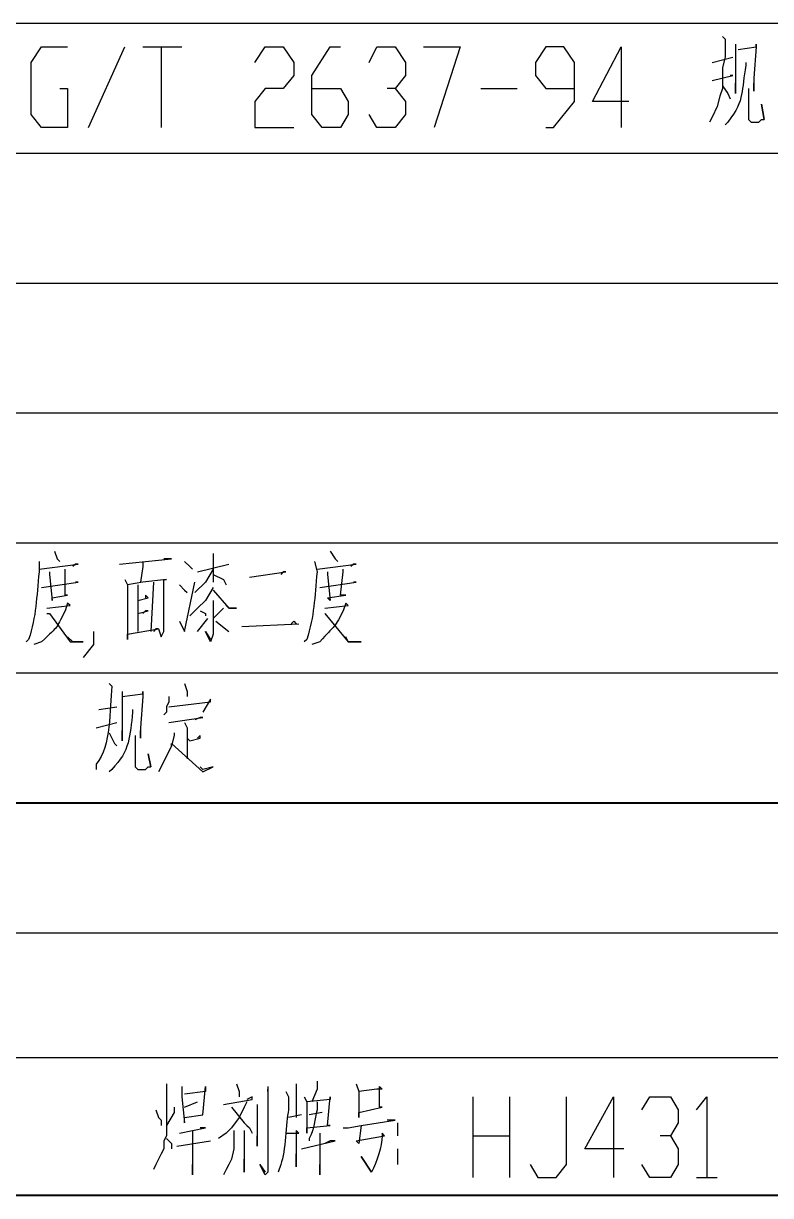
# Model space of a CAD drawing. Header units: millimetres. Extents: x 0 to 822, y 14 to 1153.
# Drawn here: x 675.9 to 727.6, y 676.2 to 757.4 of the extents above; entities that cross this region are included whole.
import ezdxf

# ---------------------------------------------------------------- set-up
doc = ezdxf.new("R2010")
doc.units = ezdxf.units.MM
doc.layers.add('1', color=7, linetype='Continuous')

msp = doc.modelspace()

# ---------------------------------------------------------------- linework, layer by layer
at = {"layer": '1', "color": 0, "lineweight": 25}
for points in [[(819, 757.401732), (569.34, 757.401732)], [(724.32, 756.501732), (724.5, 756.321732), (724.5, 756.141732), (724.5, 755.061732), (724.32, 754.341732), (724.32, 753.801732), (724.32, 753.441732), (724.32, 752.901732), (724.14, 752.361732), (723.96, 751.641732), (723.6, 750.921732), (723.42, 750.561732)], [(725.22, 755.961732), (725.22, 752.541732), (725.22, 753.261732)], [(725.4, 755.601732), (726.66, 755.781732), (726.66, 755.961732), (726.66, 755.781732), (726.48, 753.621732), (726.48, 752.721732), (726.48, 753.081732), (726.48, 753.261732)], [(678.42, 752.901732), (678.96, 752.901732), (678.96, 750.201732), (677.16, 750.201732), (676.44, 751.101732), (676.44, 754.701732), (677.16, 755.781732), (678.96, 755.781732)], [(680.4, 750.201732), (682.92, 755.781732)], [(684.18, 755.781732), (686.88, 755.781732)], [(685.44, 755.781732), (685.44, 750.201732)], [(691.92, 754.701732), (692.64, 755.781732), (693.9, 755.781732), (694.62, 754.701732), (694.62, 753.801732), (693.9, 752.901732), (692.64, 752.901732), (691.92, 752.001732), (691.92, 750.201732), (694.62, 750.201732)], [(695.88, 752.901732), (697.86, 752.901732), (698.4, 752.001732), (698.4, 751.101732), (697.86, 750.201732), (696.6, 750.201732), (695.88, 751.101732), (695.88, 753.801732), (697.14, 755.781732), (697.86, 755.781732)], [(699.84, 754.701732), (700.38, 755.781732), (701.64, 755.781732), (702.36, 754.701732), (702.36, 753.801732), (701.64, 752.901732), (701.1, 752.901732)], [(703.62, 755.781732), (706.14, 755.781732), (704.34, 750.201732)], [(712.08, 750.201732), (712.62, 750.201732), (714.06, 752.001732), (714.06, 754.701732), (713.34, 755.781732), (712.08, 755.781732), (711.36, 754.701732), (711.36, 753.801732), (712.08, 752.901732), (714.06, 752.901732)], [(717.84, 752.001732), (715.32, 752.001732), (717.3, 755.781732), (717.3, 750.201732)], [(723.6, 754.701732), (725.04, 755.061732)], [(723.6, 753.441732), (725.04, 753.801732), (724.86, 753.801732), (724.86, 753.801732)], [(701.64, 752.901732), (702.36, 752.001732), (702.36, 751.101732), (701.64, 750.201732), (700.38, 750.201732), (699.84, 751.101732)], [(707.58, 752.901732), (710.1, 752.901732)], [(724.32, 753.081732), (724.68, 752.541732), (724.86, 752.181732)], [(726.12, 752.901732), (726.12, 752.721732), (726.12, 752.541732), (726.12, 751.101732), (726.12, 750.921732), (726.12, 750.741732), (726.3, 750.561732), (726.84, 750.561732), (727.02, 750.741732), (727.2, 750.741732), (727.02, 751.821732), (727.2, 750.741732)], [(819, 748.401732), (569.34, 748.401732)], [(819, 739.401732), (569.34, 739.401732)], [(819, 730.401732), (569.34, 730.401732)], [(819, 721.401732), (569.34, 721.401732)], [(678.06, 720.861732), (678.24, 720.321732), (678.42, 720.141732)], [(682.56, 719.961732), (686.16, 720.321732), (685.98, 720.321732), (685.62, 720.321732)], [(684.18, 720.141732), (684.18, 719.781732), (684, 718.701732)], [(687.06, 720.141732), (687.42, 719.781732), (687.6, 719.601732)], [(689.04, 720.681732), (689.04, 718.701732)], [(697.14, 720.861732), (697.5, 720.321732), (697.68, 720.141732)], [(676.98, 719.601732), (679.68, 719.961732), (679.5, 719.961732), (679.32, 719.781732)], [(677.7, 719.421732), (677.7, 719.241732), (677.88, 717.441732), (677.88, 717.621732), (678.96, 717.801732), (678.78, 717.801732), (678.78, 719.421732), (678.78, 719.601732)], [(689.04, 719.601732), (688.5, 718.701732), (687.78, 717.981732)], [(687.96, 719.421732), (690.12, 719.961732)], [(691.56, 719.061732), (694.08, 719.421732), (693.9, 719.421732), (693.72, 719.241732)], [(696.24, 719.601732), (698.94, 719.961732), (698.76, 719.961732), (698.58, 719.781732)], [(696.96, 719.421732), (696.96, 719.241732), (697.14, 717.441732), (696.96, 717.621732), (698.22, 717.801732), (697.86, 717.801732), (698.04, 719.421732), (698.04, 719.601732)], [(677.16, 718.341732), (679.68, 718.701732), (679.68, 718.701732), (679.5, 718.701732)], [(682.92, 718.881732), (683.1, 718.521732), (683.1, 716.001732), (683.1, 714.741732), (683.1, 715.101732), (685.26, 715.461732), (685.08, 715.461732), (684.9, 715.281732)], [(685.26, 715.461732), (685.44, 714.921732), (685.62, 715.281732), (685.62, 716.901732), (685.62, 718.881732), (685.8, 718.881732), (684.18, 718.701732), (683.1, 718.521732)], [(683.82, 718.521732), (683.82, 715.281732)], [(684.9, 718.701732), (684.72, 715.281732)], [(686.7, 716.001732), (687.06, 715.281732), (687.78, 718.701732)], [(686.7, 718.521732), (687.06, 718.161732), (687.24, 717.981732)], [(689.04, 719.241732), (689.76, 718.881732), (689.94, 718.521732)], [(696.42, 718.341732), (698.94, 718.701732), (698.76, 718.701732), (698.76, 718.701732)], [(683.82, 717.441732), (684.54, 717.621732), (684.36, 717.801732), (684.36, 717.621732)], [(689.04, 718.341732), (688.5, 717.441732), (687.96, 716.901732), (687.42, 716.361732)], [(689.04, 718.161732), (690.12, 716.901732), (690.66, 716.901732), (690.12, 716.901732), (689.94, 717.081732)], [(689.04, 717.441732), (689.04, 715.101732), (688.86, 714.561732), (688.5, 715.281732), (688.86, 714.741732)], [(689.76, 716.901732), (689.04, 716.181732)], [(677.52, 716.541732), (677.7, 716.541732), (679.14, 714.561732), (680.04, 714.561732), (680.04, 714.561732), (679.32, 714.561732), (678.96, 714.921732)], [(683.82, 716.541732), (684.54, 716.721732), (684.36, 716.721732), (684.18, 716.541732)], [(687.96, 715.281732), (687.96, 715.281732), (688.68, 716.181732)], [(688.14, 716.721732), (688.5, 716.541732), (688.5, 716.361732)], [(696.78, 716.541732), (696.78, 716.541732), (698.4, 714.561732), (699.3, 714.561732), (699.12, 714.561732), (698.4, 714.561732), (698.22, 714.921732)], [(680.76, 715.281732), (680.76, 714.381732), (680.04, 713.481732)], [(689.22, 716.001732), (690.12, 715.281732)], [(691.02, 715.641732), (694.98, 715.821732)], [(694.44, 715.821732), (694.62, 716.001732), (694.8, 715.821732)], [(819, 712.401732), (569.34, 712.401732)], [(682.74, 711.141732), (682.74, 710.781732), (682.74, 707.721732), (682.74, 707.901732), (682.74, 708.441732)], [(682.74, 710.781732), (684.18, 710.961732), (684.18, 711.141732), (684.18, 710.781732), (684, 708.621732), (684, 707.901732), (684, 708.261732), (684, 708.441732)], [(687.06, 711.681732), (687.24, 711.141732), (687.24, 710.961732), (687.24, 710.781732)], [(685.98, 710.781732), (685.98, 710.421732), (685.8, 710.061732), (685.8, 709.881732), (685.8, 709.701732), (685.62, 709.521732)], [(685.98, 710.061732), (688.86, 710.421732), (688.86, 710.601732), (688.32, 709.701732)], [(681.12, 709.881732), (682.38, 710.061732)], [(680.94, 708.621732), (682.38, 708.981732), (682.38, 708.981732), (682.38, 708.981732)], [(685.98, 708.981732), (688.32, 709.341732), (688.14, 709.341732), (687.78, 709.161732)], [(687.06, 708.981732), (687.24, 708.621732), (687.24, 706.461732)], [(681.84, 708.261732), (682.2, 707.541732), (682.38, 707.361732)], [(683.64, 708.081732), (683.64, 707.901732), (683.64, 707.721732), (683.64, 706.101732), (683.64, 705.921732), (683.82, 705.741732), (684.36, 705.741732), (684.54, 705.921732), (684.72, 705.921732), (684.54, 706.821732), (684.72, 705.921732)], [(686.34, 708.261732), (686.34, 708.081732), (686.16, 707.361732), (685.62, 706.281732), (685.26, 705.561732)], [(687.24, 707.901732), (687.42, 707.721732), (688.14, 707.901732), (688.14, 708.081732), (687.96, 707.901732)], [(686.16, 707.361732), (686.16, 707.541732), (688.32, 705.561732), (689.04, 705.921732), (688.32, 705.741732), (688.14, 705.921732)], [(819, 694.401732), (569.34, 694.401732)], [(819, 685.761732), (569.34, 685.761732)], [(685.8, 683.961732), (685.8, 683.601732), (685.8, 683.601732), (685.8, 681.261732), (685.8, 680.901732), (685.8, 680.361732), (685.62, 680.001732), (685.62, 679.461732), (685.44, 679.101732), (685.26, 678.741732), (685.08, 678.381732), (684.9, 678.021732)], [(686.88, 683.781732), (686.88, 683.061732), (687.06, 681.261732), (687.06, 681.621732), (688.32, 681.801732), (688.32, 681.801732), (688.5, 683.781732), (688.5, 683.421732), (687.06, 683.241732)], [(690.66, 683.961732), (690.84, 683.421732), (690.84, 683.061732)], [(692.82, 683.781732), (692.82, 683.421732), (692.82, 683.601732), (692.82, 678.021732), (692.82, 677.841732), (692.64, 677.661732), (692.28, 678.381732), (692.64, 677.841732)], [(694.8, 683.961732), (694.8, 683.781732), (694.8, 681.621732)], [(696.24, 684.141732), (696.24, 683.601732), (695.88, 682.701732)], [(698.94, 683.961732), (699.12, 683.421732), (699.12, 681.621732), (699.12, 681.981732), (700.74, 682.341732), (700.56, 682.341732), (700.56, 683.601732), (700.56, 683.781732), (700.74, 683.601732), (700.38, 683.601732), (699.12, 683.421732)], [(689.76, 682.521732), (691.74, 682.881732), (691.74, 683.061732), (691.38, 682.881732)], [(695.34, 683.061732), (695.52, 682.701732), (695.52, 680.541732), (695.52, 680.901732), (697.14, 681.081732), (696.96, 681.081732), (697.14, 683.061732), (697.14, 682.881732), (697.14, 682.881732), (695.52, 682.701732)], [(707.04, 677.481732), (707.04, 683.061732)], [(709.56, 683.061732), (709.56, 677.481732)], [(711, 678.381732), (711.54, 677.481732), (712.8, 677.481732), (713.52, 678.381732), (713.52, 683.061732)], [(717.48, 679.461732), (714.78, 679.461732), (716.76, 683.061732), (716.76, 677.481732)], [(718.74, 682.161732), (719.28, 683.061732), (720.72, 683.061732), (721.26, 682.161732), (721.26, 681.261732), (720.72, 680.361732), (720, 680.361732)], [(722.52, 682.161732), (723.24, 683.061732), (723.24, 677.481732)], [(685.08, 682.161732), (685.26, 681.621732), (685.44, 681.441732), (685.44, 681.081732)], [(686.34, 682.341732), (686.34, 681.981732), (685.8, 681.081732)], [(687.06, 682.341732), (687.96, 682.701732)], [(691.38, 682.701732), (691.2, 682.341732), (690.84, 681.621732), (690.3, 680.901732), (689.94, 680.541732), (689.4, 680.181732)], [(690.3, 682.341732), (691.2, 681.261732), (691.38, 681.081732), (691.56, 680.901732), (691.74, 680.541732)], [(692.1, 682.521732), (692.1, 682.161732), (692.1, 679.641732), (692.1, 680.361732)], [(696.6, 681.981732), (695.7, 681.801732)], [(695.16, 681.801732), (694.26, 681.621732)], [(698.04, 680.901732), (698.4, 680.901732), (699.3, 681.081732), (701.64, 681.441732), (701.46, 681.441732), (701.1, 681.441732)], [(701.82, 681.261732), (701.82, 680.361732)], [(686.7, 680.541732), (688.5, 680.901732), (688.32, 680.901732), (688.14, 680.901732)], [(687.6, 680.721732), (687.6, 677.661732), (687.6, 678.381732)], [(690.48, 680.721732), (690.48, 680.541732), (690.48, 679.461732), (690.3, 678.741732), (690.12, 678.381732), (689.94, 678.021732), (689.76, 677.661732)], [(691.2, 680.721732), (691.2, 680.541732), (691.2, 677.841732), (691.2, 678.201732), (691.2, 678.741732)], [(694.08, 680.541732), (694.98, 680.541732), (694.8, 680.721732), (694.8, 678.201732), (694.8, 678.561732), (694.8, 679.101732)], [(696.42, 680.541732), (696.42, 680.361732), (696.42, 677.661732), (696.42, 678.021732), (696.42, 678.381732)], [(707.04, 680.361732), (709.56, 680.361732)], [(720.72, 680.361732), (721.26, 679.461732), (721.26, 678.381732), (720.72, 677.481732), (719.28, 677.481732), (718.74, 678.381732)], [(685.8, 680.181732), (686.16, 679.821732), (686.16, 679.461732)], [(686.52, 679.641732), (688.86, 680.001732)], [(695.16, 679.461732), (697.5, 680.001732), (697.14, 680.001732), (696.78, 679.821732)], [(701.82, 679.461732), (701.82, 678.381732)], [(722.52, 677.481732), (723.96, 677.481732)]]:
    msp.add_lwpolyline(points, dxfattribs=at)
at = {"layer": '1', "color": 0, "lineweight": 40}
for points in [[(819, 703.401732), (569.34, 703.401732)], [(819, 676.221732), (569.34, 676.221732)]]:
    msp.add_lwpolyline(points, dxfattribs=at)
at = {"layer": '1', "color": 0, "lineweight": 25}
for points, knots in [([(725.94, 754.701732), (725.94, 754.701732), (725.94, 754.521732), (725.94, 754.521732), (725.58, 752.721732), (725.94, 752.181732), (724.68, 750.561732), (724.68, 750.561732), (724.5, 750.381732), (724.5, 750.381732)], [0, 0, 0, 0, 1, 1, 1, 2, 2, 2, 3, 3, 3, 3]), ([(676.98, 720.141732), (676.98, 720.141732), (676.98, 719.421732), (676.98, 719.421732), (676.8, 717.621732), (676.8, 716.361732), (676.26, 714.741732), (676.26, 714.741732), (676.08, 714.561732), (676.08, 714.561732)], [0, 0, 0, 0, 1, 1, 1, 2, 2, 2, 3, 3, 3, 3]), ([(696.06, 720.141732), (696.06, 720.141732), (696.24, 719.421732), (696.24, 719.421732), (696.06, 717.621732), (696.06, 716.361732), (695.52, 714.741732), (695.52, 714.741732), (695.34, 714.561732), (695.34, 714.561732)], [0, 0, 0, 0, 1, 1, 1, 2, 2, 2, 3, 3, 3, 3]), ([(677.52, 716.901732), (677.52, 716.901732), (679.14, 717.081732), (679.14, 717.081732), (679.14, 717.081732), (678.96, 717.261732), (678.96, 717.261732), (678.96, 717.261732), (678.78, 716.721732), (678.78, 716.721732), (678.06, 715.281732), (678.42, 715.821732), (677.16, 714.561732), (677.16, 714.561732), (676.62, 714.381732), (676.62, 714.381732)], [0, 0, 0, 0, 1, 1, 1, 2, 2, 2, 3, 3, 3, 4, 4, 4, 5, 5, 5, 5]), ([(696.78, 716.901732), (696.78, 716.901732), (698.4, 717.081732), (698.4, 717.081732), (698.4, 717.081732), (698.22, 717.261732), (698.22, 717.261732), (698.22, 717.261732), (698.04, 716.721732), (698.04, 716.721732), (697.32, 715.281732), (697.5, 715.821732), (696.42, 714.561732), (696.42, 714.561732), (695.88, 714.381732), (695.88, 714.381732)], [0, 0, 0, 0, 1, 1, 1, 2, 2, 2, 3, 3, 3, 4, 4, 4, 5, 5, 5, 5]), ([(681.84, 711.681732), (681.84, 711.681732), (682.02, 711.501732), (682.02, 711.501732), (681.84, 709.881732), (682.02, 707.361732), (680.94, 706.101732), (680.94, 706.101732), (680.94, 705.741732), (680.94, 705.741732)], [0, 0, 0, 0, 1, 1, 1, 2, 2, 2, 3, 3, 3, 3]), ([(683.46, 709.881732), (683.46, 709.881732), (683.46, 709.701732), (683.46, 709.701732), (683.28, 708.081732), (683.28, 707.001732), (682.02, 705.741732), (682.02, 705.741732), (681.84, 705.561732), (681.84, 705.561732)], [0, 0, 0, 0, 1, 1, 1, 2, 2, 2, 3, 3, 3, 3]), ([(694.08, 683.421732), (694.08, 683.421732), (694.26, 683.061732), (694.26, 683.061732), (694.26, 683.061732), (694.26, 683.061732), (694.26, 683.061732), (694.26, 683.061732), (694.26, 682.161732), (694.26, 682.161732), (694.08, 681.261732), (694.08, 679.281732), (693.72, 678.381732), (693.72, 678.381732), (693.54, 677.841732), (693.54, 677.841732)], [0, 0, 0, 0, 1, 1, 1, 2, 2, 2, 3, 3, 3, 4, 4, 4, 5, 5, 5, 5]), ([(696.24, 682.701732), (696.24, 682.701732), (696.24, 682.161732), (696.24, 682.161732), (696.06, 681.441732), (696.06, 680.901732), (695.7, 680.181732), (695.7, 680.181732), (695.7, 680.001732), (695.7, 680.001732)], [0, 0, 0, 0, 1, 1, 1, 2, 2, 2, 3, 3, 3, 3]), ([(699.3, 681.081732), (699.3, 681.081732), (699.12, 679.821732), (699.12, 679.821732), (699.12, 679.821732), (698.94, 680.001732), (698.94, 680.001732), (698.94, 680.001732), (700.92, 680.361732), (700.92, 680.361732), (700.92, 680.361732), (700.74, 680.541732), (700.74, 680.541732), (700.74, 680.541732), (700.74, 680.361732), (700.74, 680.361732), (700.74, 679.641732), (700.38, 678.561732), (700.02, 677.841732), (700.02, 677.841732), (700.02, 677.841732), (700.02, 677.841732), (700.02, 677.841732), (699.3, 678.921732), (699.3, 678.921732), (699.3, 678.921732), (700.02, 677.841732), (700.02, 677.841732)], [0, 0, 0, 0, 1, 1, 1, 2, 2, 2, 3, 3, 3, 4, 4, 4, 5, 5, 5, 6, 6, 6, 7, 7, 7, 8, 8, 8, 9, 9, 9, 9])]:
    msp.add_open_spline(points, degree=3, knots=knots, dxfattribs=at)

doc.saveas('drawing.dxf')
